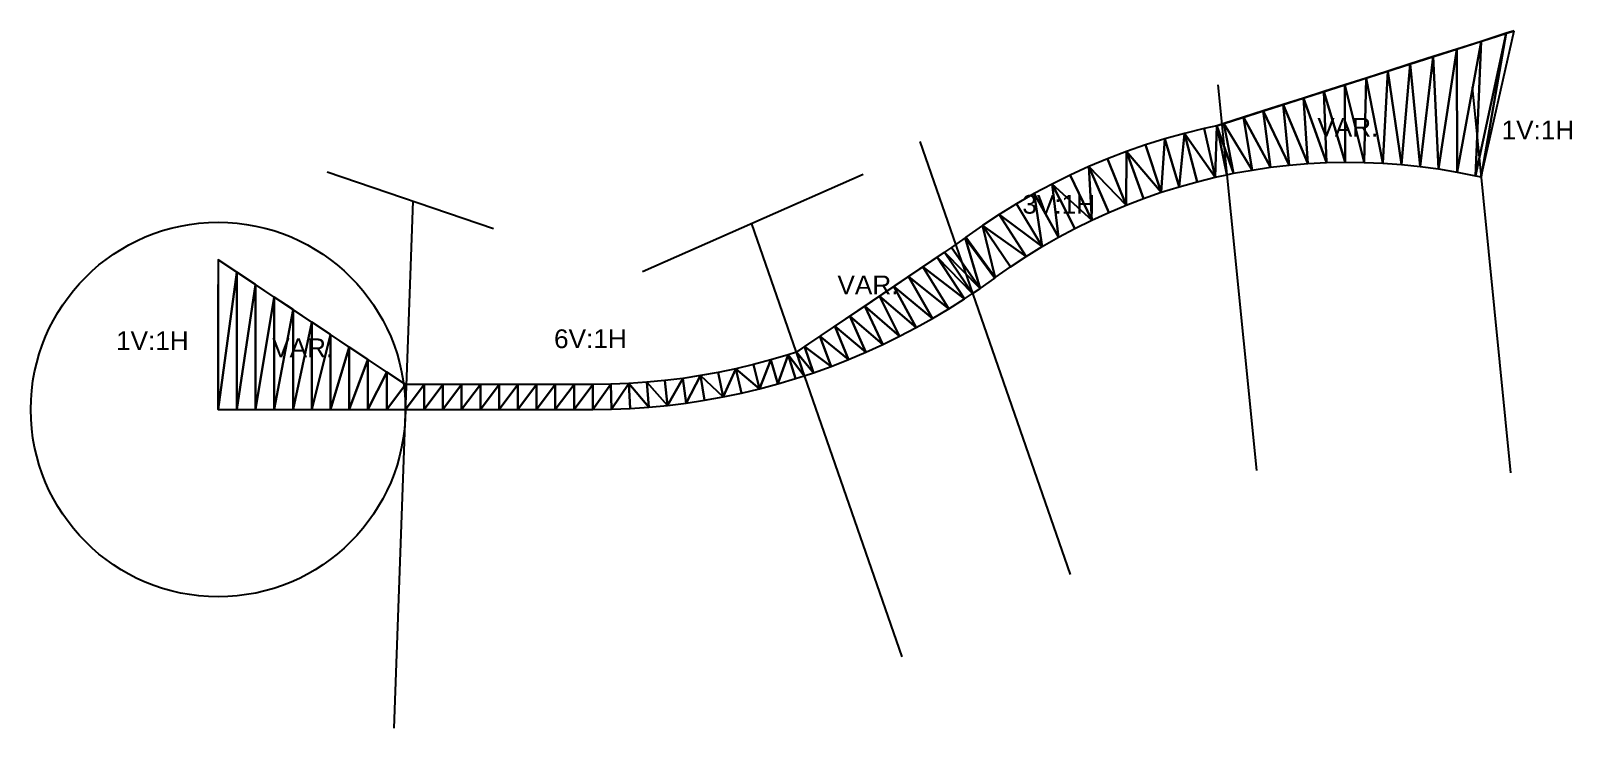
# Model space of a CAD drawing. Header units: metres. Extents: x 63.4 to 145.6, y 139.5 to 176.7.
import ezdxf

# ---------------------------------------------------------------- set-up
doc = ezdxf.new("R2010")
doc.units = ezdxf.units.M
doc.layers.add('F-SC-SENTIDOS', color=2, linetype='Continuous')
doc.layers.add('F-VT-GREIDE', color=6, linetype='Continuous')
doc.layers.add('X-COMENTÁRIOS', color=6, linetype='Continuous', plot=False)
doc.styles.add('ARIAL', font='arial.ttf')

msp = doc.modelspace()

# ---------------------------------------------------------------- linework, layer by layer
at = {"layer": 'F-SC-SENTIDOS'}
for points in [[(126.668, 171.661, 17.028), (142.544, 176.732, 18)], [(104.229, 159.58, 15.239), (112.14, 164.914, 15.952)], [(83.354, 157.846, 13.711), (73.354, 164.512, 13)]]:
    msp.add_polyline3d(points, dxfattribs=at)
at = {"layer": 'F-VT-GREIDE'}
for points in [[(140.784, 176.17, 17.892), (139.485, 175.755, 17.813), (139.5, 169.191, 9.907)], [(140.481, 168.995, 9.978), (140.784, 176.17, 17.892), (139.5, 169.191, 9.907)], [(140.481, 168.995, 9.978), (142.126, 176.598, 17.974), (140.784, 176.17, 17.892)], [(140.777, 168.929, 10), (142.126, 176.598, 17.974), (140.481, 168.995, 9.978)], [(142.544, 176.732, 18), (142.126, 176.598, 17.974), (140.777, 168.929, 10)], [(137.523, 169.491, 9.765), (138.226, 175.353, 17.736), (137.002, 174.962, 17.661)], [(138.514, 169.357, 9.836), (138.226, 175.353, 17.736), (137.523, 169.491, 9.765)], [(139.485, 175.755, 17.813), (138.226, 175.353, 17.736), (138.514, 169.357, 9.836)], [(139.5, 169.191, 9.907), (139.485, 175.755, 17.813), (138.514, 169.357, 9.836)], [(135.81, 174.581, 17.588), (134.647, 174.209, 17.516), (135.531, 169.667, 9.623)], [(136.528, 169.595, 9.694), (135.81, 174.581, 17.588), (135.531, 169.667, 9.623)], [(137.002, 174.962, 17.661), (135.81, 174.581, 17.588), (136.528, 169.595, 9.694)], [(137.523, 169.491, 9.765), (137.002, 174.962, 17.661), (136.528, 169.595, 9.694)], [(133.508, 173.846, 17.447), (132.392, 173.489, 17.378), (133.532, 169.718, 9.481)], [(134.647, 174.209, 17.516), (133.508, 173.846, 17.447), (134.532, 169.708, 9.552)], [(134.532, 169.708, 9.552), (133.508, 173.846, 17.447), (133.532, 169.718, 9.481)], [(135.531, 169.667, 9.623), (134.647, 174.209, 17.516), (134.532, 169.708, 9.552)], [(131.295, 173.139, 17.311), (130.214, 172.794, 17.245), (131.534, 169.644, 9.338)], [(132.532, 169.697, 9.409), (132.392, 173.489, 17.378), (131.295, 173.139, 17.311)], [(132.532, 169.697, 9.409), (131.295, 173.139, 17.311), (131.534, 169.644, 9.338)], [(133.532, 169.718, 9.481), (132.392, 173.489, 17.378), (132.532, 169.697, 9.409)], [(128.094, 172.116, 17.115), (127.05, 171.783, 17.051), (128.555, 169.299, 9.125)], [(129.148, 172.453, 17.18), (128.094, 172.116, 17.115), (129.544, 169.445, 9.196)], [(129.544, 169.445, 9.196), (128.094, 172.116, 17.115), (128.555, 169.299, 9.125)], [(130.214, 172.794, 17.245), (129.148, 172.453, 17.18), (130.537, 169.56, 9.267)], [(130.537, 169.56, 9.267), (129.148, 172.453, 17.18), (129.544, 169.445, 9.196)], [(131.534, 169.644, 9.338), (130.214, 172.794, 17.245), (130.537, 169.56, 9.267)], [(124.946, 171.257, 16.912), (123.902, 170.966, 16.84), (124.658, 168.409, 8.84)], [(125.621, 168.677, 8.912), (124.946, 171.257, 16.912), (124.658, 168.409, 8.84)], [(126.592, 168.915, 8.983), (125.998, 171.515, 16.983), (124.946, 171.257, 16.912)], [(126.592, 168.915, 8.983), (124.946, 171.257, 16.912), (125.621, 168.677, 8.912)], [(126.668, 171.661, 17.028), (125.998, 171.515, 16.983), (126.592, 168.915, 8.983)], [(127.21, 169.05, 9.028), (126.668, 171.661, 17.028), (126.592, 168.915, 8.983)], [(127.571, 169.123, 9.054), (127.05, 171.783, 17.051), (126.668, 171.661, 17.028)], [(127.571, 169.123, 9.054), (126.668, 171.661, 17.028), (127.21, 169.05, 9.028)], [(128.555, 169.299, 9.125), (127.05, 171.783, 17.051), (127.571, 169.123, 9.054)], [(122.868, 170.643, 16.769), (121.845, 170.288, 16.698), (123.703, 168.111, 8.769)], [(123.902, 170.966, 16.84), (122.868, 170.643, 16.769), (123.703, 168.111, 8.769)], [(123.902, 170.966, 16.84), (123.703, 168.111, 8.769), (124.658, 168.409, 8.84)], [(120.833, 169.901, 16.627), (119.834, 169.482, 16.556), (121.825, 167.425, 8.627)], [(121.845, 170.288, 16.698), (120.833, 169.901, 16.627), (121.825, 167.425, 8.627)], [(122.759, 167.783, 8.698), (121.845, 170.288, 16.698), (121.825, 167.425, 8.627)], [(123.703, 168.111, 8.769), (121.845, 170.288, 16.698), (122.759, 167.783, 8.698)], [(118.848, 169.033, 16.485), (117.877, 168.553, 16.414), (119.993, 166.624, 8.485)], [(119.834, 169.482, 16.556), (118.848, 169.033, 16.485), (119.993, 166.624, 8.485)], [(120.902, 167.039, 8.556), (119.834, 169.482, 16.556), (119.993, 166.624, 8.485)], [(121.825, 167.425, 8.627), (119.834, 169.482, 16.556), (120.902, 167.039, 8.556)], [(116.921, 168.042, 16.343), (115.982, 167.502, 16.272), (117.347, 165.212, 8.272)], [(117.877, 168.553, 16.414), (116.921, 168.042, 16.343), (118.214, 165.71, 8.343)], [(118.214, 165.71, 8.343), (116.921, 168.042, 16.343), (117.347, 165.212, 8.272)], [(117.877, 168.553, 16.414), (118.214, 165.71, 8.343), (119.096, 166.181, 8.414)], [(119.993, 166.624, 8.485), (117.877, 168.553, 16.414), (119.096, 166.181, 8.414)], [(115.982, 167.502, 16.272), (115.06, 166.933, 16.2), (117.347, 165.212, 8.272)], [(114.157, 166.336, 16.129), (113.272, 165.71, 16.058), (114.846, 163.557, 8.058)], [(115.06, 166.933, 16.2), (114.157, 166.336, 16.129), (116.496, 164.686, 8.2)], [(114.157, 166.336, 16.129), (114.846, 163.557, 8.058), (115.662, 164.135, 8.129)], [(116.496, 164.686, 8.2), (114.157, 166.336, 16.129), (115.662, 164.135, 8.129)], [(117.347, 165.212, 8.272), (115.06, 166.933, 16.2), (116.496, 164.686, 8.2)], [(113.238, 165.685, 16.055), (112.513, 165.168, 15.987), (114.032, 162.976, 7.987)], [(113.272, 165.71, 16.058), (113.238, 165.685, 16.055), (114.846, 163.557, 8.058)], [(113.238, 165.685, 16.055), (114.032, 162.976, 7.987), (114.815, 163.534, 8.055)], [(114.846, 163.557, 8.058), (113.238, 165.685, 16.055), (114.815, 163.534, 8.055)], [(113.202, 162.418, 7.916), (111.746, 164.648, 15.917), (110.977, 164.13, 15.848)], [(113.629, 162.702, 7.952), (112.14, 164.914, 15.952), (111.746, 164.648, 15.917)], [(113.629, 162.702, 7.952), (111.746, 164.648, 15.917), (113.202, 162.418, 7.916)], [(112.513, 165.168, 15.987), (112.14, 164.914, 15.952), (114.032, 162.976, 7.987)], [(114.032, 162.976, 7.987), (112.14, 164.914, 15.952), (113.629, 162.702, 7.952)], [(74.354, 163.846, 13.071), (73.354, 164.512, 13), (73.354, 156.512, 5)], [(74.354, 156.512, 5.071), (74.354, 163.846, 13.071), (73.354, 156.512, 5)], [(75.354, 163.179, 13.142), (74.354, 163.846, 13.071), (74.354, 156.512, 5.071)], [(110.977, 164.13, 15.848), (110.207, 163.61, 15.778), (112.357, 161.883, 7.845)], [(113.202, 162.418, 7.916), (110.977, 164.13, 15.848), (112.357, 161.883, 7.845)], [(75.354, 156.512, 5.142), (75.354, 163.179, 13.142), (74.354, 156.512, 5.071)], [(76.354, 162.512, 13.213), (75.354, 163.179, 13.142), (75.354, 156.512, 5.142)], [(109.433, 163.088, 15.708), (108.655, 162.564, 15.638), (110.625, 160.884, 7.703)], [(111.498, 161.372, 7.774), (110.207, 163.61, 15.778), (109.433, 163.088, 15.708)], [(111.498, 161.372, 7.774), (109.433, 163.088, 15.708), (110.625, 160.884, 7.703)], [(112.357, 161.883, 7.845), (110.207, 163.61, 15.778), (111.498, 161.372, 7.774)], [(76.354, 156.512, 5.213), (76.354, 162.512, 13.213), (75.354, 156.512, 5.142)], [(77.354, 161.846, 13.284), (76.354, 162.512, 13.213), (76.354, 156.512, 5.213)], [(108.655, 162.564, 15.638), (107.872, 162.036, 15.567), (109.739, 160.42, 7.631)], [(110.625, 160.884, 7.703), (108.655, 162.564, 15.638), (109.739, 160.42, 7.631)], [(77.354, 156.512, 5.284), (77.354, 161.846, 13.284), (76.354, 156.512, 5.213)], [(78.354, 161.179, 13.356), (77.354, 161.846, 13.284), (77.354, 156.512, 5.284)], [(107.931, 159.567, 7.489), (107.082, 161.503, 15.496), (106.284, 160.965, 15.424)], [(107.872, 162.036, 15.567), (107.082, 161.503, 15.496), (108.841, 159.981, 7.56)], [(108.841, 159.981, 7.56), (107.082, 161.503, 15.496), (107.931, 159.567, 7.489)], [(109.739, 160.42, 7.631), (107.872, 162.036, 15.567), (108.841, 159.981, 7.56)], [(78.354, 156.512, 5.356), (78.354, 161.179, 13.356), (77.354, 156.512, 5.284)], [(79.354, 160.512, 13.427), (78.354, 161.179, 13.356), (78.354, 156.512, 5.356)], [(79.354, 156.512, 5.427), (79.354, 160.512, 13.427), (78.354, 156.512, 5.356)], [(80.354, 159.846, 13.498), (79.354, 160.512, 13.427), (79.354, 156.512, 5.427)], [(107.009, 159.178, 7.418), (106.284, 160.965, 15.424), (105.477, 160.421, 15.351)], [(107.931, 159.567, 7.489), (106.284, 160.965, 15.424), (107.009, 159.178, 7.418)], [(80.354, 156.512, 5.498), (80.354, 159.846, 13.498), (79.354, 156.512, 5.427)], [(81.354, 159.179, 13.569), (80.354, 159.846, 13.498), (80.354, 156.512, 5.498)], [(105.136, 158.478, 7.276), (104.659, 159.869, 15.278), (104.229, 159.58, 15.239)], [(105.477, 160.421, 15.351), (104.659, 159.869, 15.278), (106.078, 158.815, 7.347)], [(106.078, 158.815, 7.347), (104.659, 159.869, 15.278), (105.136, 158.478, 7.276)], [(107.009, 159.178, 7.418), (105.477, 160.421, 15.351), (106.078, 158.815, 7.347)], [(81.354, 156.512, 5.569), (81.354, 159.179, 13.569), (80.354, 156.512, 5.498)], [(82.354, 158.512, 13.64), (81.354, 159.179, 13.569), (81.354, 156.512, 5.569)], [(102.262, 157.622, 7.062), (101.935, 158.915, 15.062), (100.998, 158.691, 14.991)], [(102.865, 159.164, 15.134), (101.935, 158.915, 15.062), (102.262, 157.622, 7.062)], [(103.228, 157.881, 7.134), (102.865, 159.164, 15.134), (102.262, 157.622, 7.062)], [(103.788, 159.439, 15.205), (102.865, 159.164, 15.134), (103.228, 157.881, 7.134)], [(104.186, 158.166, 7.205), (103.788, 159.439, 15.205), (103.228, 157.881, 7.134)], [(104.229, 159.58, 15.239), (103.788, 159.439, 15.205), (104.644, 158.313, 7.239)], [(104.644, 158.313, 7.239), (103.788, 159.439, 15.205), (104.186, 158.166, 7.205)], [(105.136, 158.478, 7.276), (104.229, 159.58, 15.239), (104.644, 158.313, 7.239)], [(82.354, 156.512, 5.64), (82.354, 158.512, 13.64), (81.354, 156.512, 5.569)], [(83.354, 157.846, 13.711), (82.354, 158.512, 13.64), (82.354, 156.512, 5.64)], [(97.346, 156.733, 6.707), (97.199, 158.058, 14.707), (96.24, 157.965, 14.636)], [(98.155, 158.177, 14.778), (97.199, 158.058, 14.707), (97.346, 156.733, 6.707)], [(98.338, 156.856, 6.778), (98.155, 158.177, 14.778), (97.346, 156.733, 6.707)], [(99.107, 158.322, 14.849), (98.155, 158.177, 14.778), (98.338, 156.856, 6.778)], [(99.326, 157.007, 6.849), (99.107, 158.322, 14.849), (98.338, 156.856, 6.778)], [(100.055, 158.494, 14.92), (99.107, 158.322, 14.849), (100.31, 157.185, 6.92)], [(100.31, 157.185, 6.92), (99.107, 158.322, 14.849), (99.326, 157.007, 6.849)], [(100.998, 158.691, 14.991), (100.055, 158.494, 14.92), (100.31, 157.185, 6.92)], [(100.998, 158.691, 14.991), (100.31, 157.185, 6.92), (101.289, 157.39, 6.991)], [(102.262, 157.622, 7.062), (100.998, 158.691, 14.991), (101.289, 157.39, 6.991)], [(83.354, 156.512, 5.711), (83.354, 157.846, 13.711), (82.354, 156.512, 5.64)], [(84.354, 157.846, 13.782), (83.354, 157.846, 13.711), (83.354, 156.512, 5.711)], [(84.354, 156.512, 5.782), (84.354, 157.846, 13.782), (83.354, 156.512, 5.711)], [(85.354, 157.846, 13.853), (84.354, 157.846, 13.782), (84.354, 156.512, 5.782)], [(85.354, 156.512, 5.853), (85.354, 157.846, 13.853), (84.354, 156.512, 5.782)], [(86.354, 157.846, 13.925), (85.354, 157.846, 13.853), (85.354, 156.512, 5.853)], [(86.354, 156.512, 5.925), (86.354, 157.846, 13.925), (85.354, 156.512, 5.853)], [(87.354, 157.846, 13.996), (86.354, 157.846, 13.925), (86.354, 156.512, 5.925)], [(87.354, 156.512, 5.996), (87.354, 157.846, 13.996), (86.354, 156.512, 5.925)], [(88.354, 157.846, 14.067), (87.354, 157.846, 13.996), (87.354, 156.512, 5.996)], [(88.354, 156.512, 6.067), (88.354, 157.846, 14.067), (87.354, 156.512, 5.996)], [(89.354, 157.846, 14.138), (88.354, 157.846, 14.067), (88.354, 156.512, 6.067)], [(89.354, 156.512, 6.138), (89.354, 157.846, 14.138), (88.354, 156.512, 6.067)], [(90.354, 157.846, 14.209), (89.354, 157.846, 14.138), (89.354, 156.512, 6.138)], [(90.354, 156.512, 6.209), (90.354, 157.846, 14.209), (89.354, 156.512, 6.138)], [(91.354, 157.846, 14.28), (90.354, 157.846, 14.209), (90.354, 156.512, 6.209)], [(91.354, 156.512, 6.28), (91.354, 157.846, 14.28), (90.354, 156.512, 6.209)], [(92.354, 157.846, 14.351), (91.354, 157.846, 14.28), (91.354, 156.512, 6.28)], [(92.354, 156.512, 6.351), (92.354, 157.846, 14.351), (91.354, 156.512, 6.28)], [(93.354, 157.846, 14.422), (92.354, 157.846, 14.351), (92.354, 156.512, 6.351)], [(93.354, 156.512, 6.422), (93.354, 157.846, 14.422), (92.354, 156.512, 6.351)], [(94.317, 157.859, 14.494), (93.354, 157.846, 14.422), (93.354, 156.512, 6.422)], [(94.354, 156.526, 6.494), (94.317, 157.859, 14.494), (93.354, 156.512, 6.422)], [(95.279, 157.899, 14.565), (94.317, 157.859, 14.494), (94.354, 156.526, 6.494)], [(95.353, 156.568, 6.565), (95.279, 157.899, 14.565), (94.354, 156.526, 6.494)], [(96.35, 156.636, 6.636), (96.24, 157.965, 14.636), (95.279, 157.899, 14.565)], [(96.35, 156.636, 6.636), (95.279, 157.899, 14.565), (95.353, 156.568, 6.565)], [(97.346, 156.733, 6.707), (96.24, 157.965, 14.636), (96.35, 156.636, 6.636)]]:
    msp.add_3dface(points, dxfattribs=at)
at = {"layer": 'X-COMENTÁRIOS'}
for points in [[(126.732, 173.847), (128.785, 153.249)], [(140.299, 173.726), (142.352, 153.128)], [(110.813, 170.817), (118.836, 147.698)], [(88.052, 166.165), (79.18, 169.187)], [(107.794, 169.059), (96.006, 163.859)], [(83.753, 167.629), (82.742, 139.498)], [(101.828, 166.428), (109.851, 143.31)], [(73.354, 156.512), (73.354, 163.19)]]:
    msp.add_lwpolyline(points, dxfattribs=at)
msp.add_circle((73.354, 156.512), 10, dxfattribs=at)

# ---------------------------------------------------------------- texts
at = {"layer": 'X-COMENTÁRIOS', "char_height": 1, "attachment_point": 1, "style": 'ARIAL'}
for s, insert in [('VAR.', (132.037, 172.086)), ('1V:1H', (141.875, 171.941)), ('3V:1H', (116.291, 167.969)), ('VAR.', (106.418, 163.664)), ('1V:1H', (67.901, 160.685)), ('6V:1H', (91.288, 160.791)), ('VAR.', (76.24, 160.307))]:
    msp.add_mtext_dynamic_manual_height_columns(s, width=5.04509, gutter_width=25, heights=[0], dxfattribs=dict(at, insert=insert))

doc.saveas('drawing.dxf')
